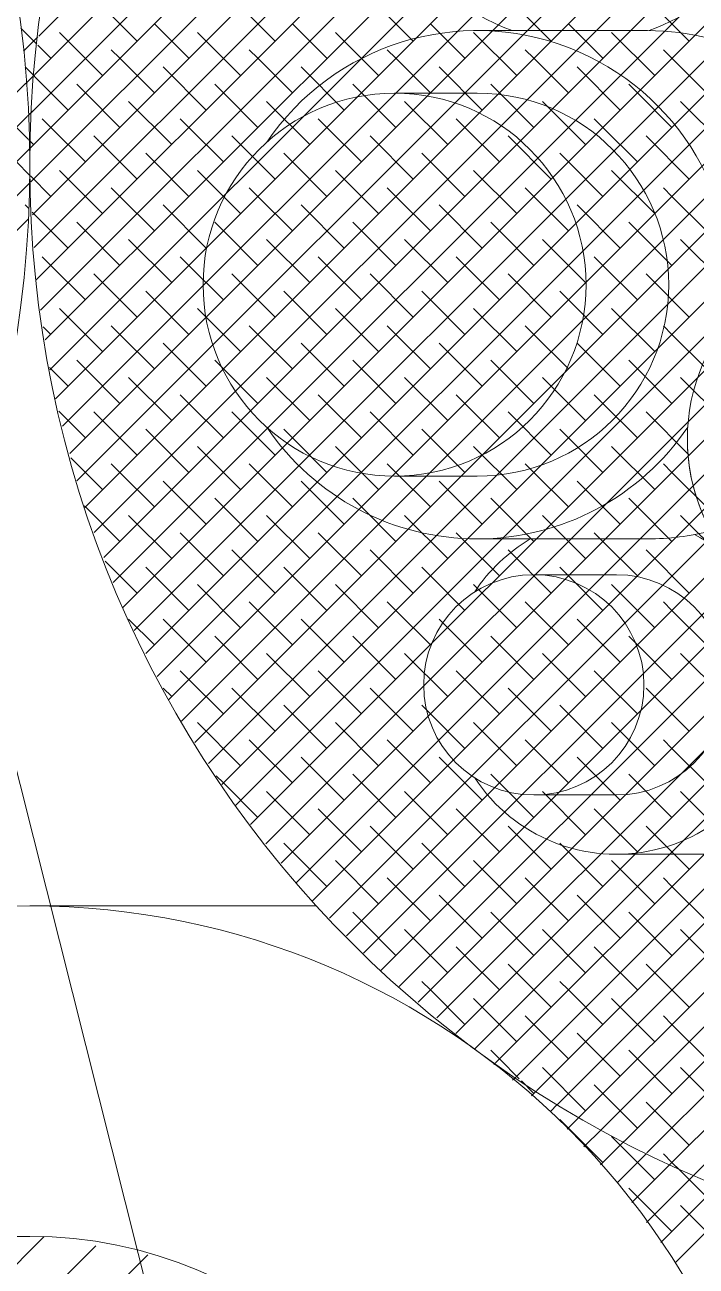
# Model space of a CAD drawing. Header units: feet. Extents: x 353 to 697, y -24 to 522.
# Drawn here: x 456.76 to 464.69, y 24.26 to 38.91 of the extents above; entities that cross this region are included whole.
import ezdxf

# ---------------------------------------------------------------- set-up
doc = ezdxf.new("R2010")
doc.units = ezdxf.units.FT
doc.header["$LTSCALE"] = 1.7
doc.layers.add('63', color=7, linetype='Continuous', lineweight=13)

msp = doc.modelspace()

# ---------------------------------------------------------------- linework, layer by layer
at = {"layer": '63'}
for p, q in [((456.825, 37.457), (469.608, 50.24)), ((456.831, 37.056), (470.023, 50.248)), ((456.835, 37.874), (469.189, 50.229)), ((456.851, 36.668), (470.411, 50.228)), ((456.871, 36.281), (470.794, 50.204)), ((456.88, 38.326), (468.768, 50.215)), ((456.893, 35.896), (471.173, 50.176)), ((456.925, 38.779), (468.299, 50.153)), ((456.948, 35.544), (471.535, 50.131)), ((457.003, 35.191), (471.887, 50.076)), ((457.058, 34.839), (472.234, 50.015)), ((457.122, 34.496), (472.579, 49.953)), ((457.207, 34.174), (472.905, 49.871)), ((457.292, 33.851), (473.227, 49.786)), ((457.377, 33.529), (473.544, 49.696)), ((457.47, 33.214), (473.86, 49.605)), ((457.582, 32.919), (474.16, 49.497)), ((457.693, 32.623), (474.456, 49.386)), ((457.805, 32.327), (474.747, 49.27)), ((457.918, 32.033), (475.037, 49.153)), ((458.054, 31.762), (475.317, 49.025)), ((458.189, 31.49), (475.589, 48.889)), ((458.325, 31.219), (475.858, 48.752)), ((458.461, 30.947), (476.124, 48.61)), ((458.611, 30.69), (476.389, 48.467)), ((458.77, 30.441), (476.637, 48.309)), ((458.928, 30.193), (476.886, 48.15)), ((463.049, 26.167), (480.904, 44.023)), ((463.307, 26.018), (481.061, 43.772)), ((459.087, 29.944), (472.61, 43.467)), ((459.247, 29.697), (472.957, 43.406)), ((463.573, 25.876), (481.202, 43.506)), ((463.839, 25.735), (481.344, 43.24)), ((464.105, 25.594), (481.48, 42.969)), ((459.968, 28.788), (473.986, 42.807)), ((464.375, 25.457), (481.616, 42.698)), ((460.158, 28.571), (474.179, 42.592)), ((460.359, 28.365), (474.347, 42.353)), ((464.665, 25.339), (481.739, 42.414)), ((460.56, 28.159), (474.489, 42.087)), ((460.761, 27.953), (474.597, 41.789)), ((460.963, 27.747), (474.68, 41.464)), ((461.181, 27.558), (474.697, 41.073)), ((461.403, 27.373), (474.647, 40.616)), ((458.087, 38.719), (457.578, 39.228)), ((459.716, 38.719), (459.207, 39.228)), ((461.346, 38.719), (460.837, 39.228)), ((462.975, 38.719), (462.466, 39.228)), ((464.604, 38.719), (464.095, 39.228)), ((462.805, 26.331), (475.503, 39.028)), ((456.903, 38.682), (456.713, 38.872)), ((458.698, 38.516), (458.291, 38.923)), ((460.327, 38.516), (459.92, 38.923)), ((461.957, 38.516), (461.549, 38.923)), ((461.626, 27.188), (473.281, 38.843)), ((461.848, 27.003), (473.688, 38.843)), ((462.074, 26.822), (474.096, 38.843)), ((464.112, 38.843), (462.102, 38.843)), ((462.318, 26.658), (474.503, 38.843)), ((462.562, 26.494), (474.91, 38.843)), ((463.586, 38.516), (463.178, 38.923)), ((456.745, 38.599), (456.917, 38.77)), ((457.68, 38.312), (457.171, 38.821)), ((459.309, 38.312), (458.8, 38.821)), ((460.938, 38.312), (460.429, 38.821)), ((462.568, 38.312), (462.058, 38.821)), ((464.197, 38.312), (463.688, 38.821)), ((457.069, 38.516), (456.914, 38.671)), ((457.884, 38.516), (457.782, 38.617)), ((459.513, 38.516), (459.411, 38.617)), ((461.142, 38.516), (461.04, 38.617)), ((462.771, 38.516), (462.669, 38.617)), ((464.4, 38.516), (464.299, 38.617)), ((456.874, 38.304), (456.764, 38.414)), ((458.291, 38.108), (457.884, 38.516)), ((458.902, 37.905), (458.393, 38.414)), ((459.92, 38.108), (459.513, 38.516)), ((460.531, 37.905), (460.022, 38.414)), ((461.549, 38.108), (461.142, 38.516)), ((462.16, 37.905), (461.651, 38.414)), ((463.178, 38.108), (462.771, 38.516)), ((463.789, 37.905), (463.28, 38.414)), ((464.808, 38.108), (464.4, 38.516)), ((456.769, 38.215), (456.875, 38.322)), ((457.273, 37.905), (456.877, 38.301)), ((449.853, 31.299), (456.771, 38.217)), ((457.476, 38.108), (457.375, 38.21)), ((457.884, 37.701), (457.476, 38.108)), ((459.106, 38.108), (459.004, 38.21)), ((459.513, 37.701), (459.106, 38.108)), ((460.735, 38.108), (460.633, 38.21)), ((461.142, 37.701), (460.735, 38.108)), ((461.126, 38.103), (462.102, 38.103)), ((462.102, 38.103), (461.126, 38.103)), ((462.364, 38.108), (462.262, 38.21)), ((462.771, 37.701), (462.364, 38.108)), ((463.993, 38.108), (463.891, 38.21)), ((464.4, 37.701), (463.993, 38.108)), ((456.805, 37.557), (456.356, 38.006)), ((458.495, 37.497), (457.985, 38.006)), ((460.124, 37.497), (459.615, 38.006)), ((461.753, 37.497), (461.244, 38.006)), ((463.382, 37.497), (462.873, 38.006)), ((465.011, 37.497), (464.502, 38.006)), ((449.687, 30.727), (456.791, 37.83)), ((456.793, 37.832), (456.853, 37.892)), ((457.069, 37.701), (456.967, 37.803)), ((457.476, 37.294), (457.069, 37.701)), ((458.698, 37.701), (458.596, 37.803)), ((459.106, 37.294), (458.698, 37.701)), ((460.327, 37.701), (460.226, 37.803)), ((460.735, 37.294), (460.327, 37.701)), ((461.957, 37.701), (461.855, 37.803)), ((462.364, 37.294), (461.957, 37.701)), ((463.586, 37.701), (463.484, 37.803)), ((463.993, 37.294), (463.586, 37.701)), ((456.834, 37.528), (456.81, 37.552)), ((456.865, 37.497), (456.827, 37.535)), ((458.087, 37.09), (457.578, 37.599)), ((459.716, 37.09), (459.207, 37.599)), ((461.346, 37.09), (460.837, 37.599)), ((462.975, 37.09), (462.466, 37.599)), ((464.604, 37.09), (464.095, 37.599)), ((443.634, 24.265), (456.811, 37.443)), ((456.816, 37.448), (456.831, 37.463)), ((458.291, 37.294), (458.189, 37.396)), ((459.92, 37.294), (459.818, 37.396)), ((461.549, 37.294), (461.447, 37.396)), ((463.178, 37.294), (463.077, 37.396)), ((456.818, 37.138), (456.662, 37.294)), ((458.698, 36.886), (458.291, 37.294)), ((460.327, 36.886), (459.92, 37.294)), ((461.957, 36.886), (461.549, 37.294)), ((463.586, 36.886), (463.178, 37.294)), ((457.069, 36.886), (456.827, 37.128)), ((457.68, 36.683), (457.171, 37.192)), ((459.309, 36.683), (458.8, 37.192)), ((460.938, 36.683), (460.429, 37.192)), ((462.568, 36.683), (462.058, 37.192)), ((464.197, 36.683), (463.688, 37.192)), ((444.052, 24.277), (456.815, 37.04)), ((457.884, 36.886), (457.782, 36.988)), ((459.513, 36.886), (459.411, 36.988)), ((461.142, 36.886), (461.04, 36.988)), ((462.771, 36.886), (462.669, 36.988)), ((464.4, 36.886), (464.299, 36.988)), ((456.808, 36.741), (456.764, 36.785)), ((458.291, 36.479), (457.884, 36.886)), ((458.902, 36.275), (458.393, 36.785)), ((459.92, 36.479), (459.513, 36.886)), ((460.531, 36.275), (460.022, 36.785)), ((461.549, 36.479), (461.142, 36.886)), ((462.16, 36.275), (461.651, 36.785)), ((463.178, 36.479), (462.771, 36.886)), ((463.789, 36.275), (463.28, 36.785)), ((464.808, 36.479), (464.4, 36.886)), ((457.273, 36.275), (456.849, 36.7)), ((444.471, 24.289), (456.804, 36.621)), ((457.476, 36.479), (457.375, 36.581)), ((459.106, 36.479), (459.004, 36.581)), ((460.735, 36.479), (460.633, 36.581)), ((462.364, 36.479), (462.262, 36.581)), ((463.993, 36.479), (463.891, 36.581)), ((457.884, 36.072), (457.476, 36.479)), ((458.495, 35.868), (457.985, 36.377)), ((459.513, 36.072), (459.106, 36.479)), ((460.124, 35.868), (459.615, 36.377)), ((461.142, 36.072), (460.735, 36.479)), ((461.753, 35.868), (461.244, 36.377)), ((462.771, 36.072), (462.364, 36.479)), ((463.382, 35.868), (462.873, 36.377)), ((464.4, 36.072), (463.993, 36.479)), ((465.011, 35.868), (464.502, 36.377)), ((459.608, 29.243), (466.618, 36.253)), ((459.788, 29.015), (467.052, 36.28)), ((457.069, 36.072), (456.967, 36.174)), ((457.476, 35.665), (457.069, 36.072)), ((458.698, 36.072), (458.596, 36.174)), ((459.106, 35.665), (458.698, 36.072)), ((459.427, 29.47), (466.091, 36.133)), ((460.327, 36.072), (460.226, 36.174)), ((460.735, 35.665), (460.327, 36.072)), ((461.957, 36.072), (461.855, 36.174)), ((462.364, 35.665), (461.957, 36.072)), ((463.586, 36.072), (463.484, 36.174)), ((463.993, 35.665), (463.586, 36.072)), ((458.087, 35.461), (457.578, 35.97)), ((459.716, 35.461), (459.207, 35.97)), ((461.346, 35.461), (460.837, 35.97)), ((462.975, 35.461), (462.466, 35.97)), ((464.604, 35.461), (464.095, 35.97)), ((458.291, 35.665), (458.189, 35.766)), ((459.92, 35.665), (459.818, 35.766)), ((461.549, 35.665), (461.447, 35.766)), ((463.178, 35.665), (463.077, 35.766)), ((458.698, 35.257), (458.291, 35.665)), ((460.327, 35.257), (459.92, 35.665)), ((461.957, 35.257), (461.549, 35.665)), ((463.586, 35.257), (463.178, 35.665)), ((457.68, 35.054), (457.171, 35.563)), ((459.309, 35.054), (458.8, 35.563)), ((460.938, 35.054), (460.429, 35.563)), ((462.568, 35.054), (462.058, 35.563)), ((464.197, 35.054), (463.688, 35.563)), ((457.069, 35.257), (456.979, 35.347)), ((457.884, 35.257), (457.782, 35.359)), ((459.513, 35.257), (459.411, 35.359)), ((461.142, 35.257), (461.04, 35.359)), ((462.771, 35.257), (462.669, 35.359)), ((464.4, 35.257), (464.299, 35.359)), ((458.291, 34.85), (457.884, 35.257)), ((459.92, 34.85), (459.513, 35.257)), ((461.549, 34.85), (461.142, 35.257)), ((463.178, 34.85), (462.771, 35.257)), ((464.808, 34.85), (464.4, 35.257)), ((458.902, 34.646), (458.393, 35.155)), ((460.531, 34.646), (460.022, 35.155)), ((462.16, 34.646), (461.651, 35.155)), ((463.789, 34.646), (463.28, 35.155)), ((457.476, 34.85), (457.375, 34.952)), ((459.106, 34.85), (459.004, 34.952)), ((460.735, 34.85), (460.633, 34.952)), ((462.364, 34.85), (462.262, 34.952)), ((463.993, 34.85), (463.891, 34.952)), ((457.273, 34.646), (457.054, 34.865)), ((457.884, 34.443), (457.476, 34.85)), ((458.495, 34.239), (457.985, 34.748)), ((459.513, 34.443), (459.106, 34.85)), ((460.124, 34.239), (459.615, 34.748)), ((461.142, 34.443), (460.735, 34.85)), ((461.753, 34.239), (461.244, 34.748)), ((462.771, 34.443), (462.364, 34.85)), ((463.382, 34.239), (462.873, 34.748)), ((464.4, 34.443), (463.993, 34.85)), ((465.011, 34.239), (464.502, 34.748)), ((458.698, 34.443), (458.596, 34.544)), ((459.106, 34.035), (458.698, 34.443)), ((460.327, 34.443), (460.226, 34.544)), ((460.735, 34.035), (460.327, 34.443)), ((461.957, 34.443), (461.855, 34.544)), ((462.364, 34.035), (461.957, 34.443)), ((463.586, 34.443), (463.484, 34.544)), ((463.993, 34.035), (463.586, 34.443)), ((457.476, 34.035), (457.161, 34.351)), ((458.087, 33.832), (457.578, 34.341)), ((459.716, 33.832), (459.207, 34.341)), ((461.346, 33.832), (460.837, 34.341)), ((462.975, 33.832), (462.466, 34.341)), ((464.604, 33.832), (464.095, 34.341)), ((458.291, 34.035), (458.189, 34.137)), ((458.698, 33.628), (458.291, 34.035)), ((459.92, 34.035), (459.818, 34.137)), ((460.327, 33.628), (459.92, 34.035)), ((461.549, 34.035), (461.447, 34.137)), ((461.957, 33.628), (461.549, 34.035)), ((463.178, 34.035), (463.077, 34.137)), ((463.586, 33.628), (463.178, 34.035)), ((459.309, 33.424), (458.8, 33.934)), ((460.938, 33.424), (460.429, 33.934)), ((462.568, 33.424), (462.058, 33.934)), ((464.197, 33.424), (463.688, 33.934)), ((457.68, 33.424), (457.306, 33.798)), ((457.884, 33.628), (457.782, 33.73)), ((459.513, 33.628), (459.411, 33.73)), ((461.142, 33.628), (461.04, 33.73)), ((462.771, 33.628), (462.669, 33.73)), ((464.4, 33.628), (464.299, 33.73)), ((458.291, 33.221), (457.884, 33.628)), ((459.92, 33.221), (459.513, 33.628)), ((461.126, 33.583), (462.102, 33.583)), ((461.126, 33.583), (462.102, 33.583)), ((461.549, 33.221), (461.142, 33.628)), ((463.178, 33.221), (462.771, 33.628)), ((464.808, 33.221), (464.4, 33.628)), ((458.902, 33.017), (458.393, 33.526)), ((460.531, 33.017), (460.022, 33.526)), ((462.16, 33.017), (461.651, 33.526)), ((463.789, 33.017), (463.28, 33.526)), ((459.106, 33.221), (459.004, 33.323)), ((460.735, 33.221), (460.633, 33.323)), ((462.364, 33.221), (462.262, 33.323)), ((463.993, 33.221), (463.891, 33.323)), ((457.476, 33.221), (457.462, 33.235)), ((457.884, 32.813), (457.476, 33.221)), ((458.495, 32.61), (457.985, 33.119)), ((459.513, 32.813), (459.106, 33.221)), ((460.124, 32.61), (459.615, 33.119)), ((461.142, 32.813), (460.735, 33.221)), ((461.753, 32.61), (461.244, 33.119)), ((462.771, 32.813), (462.364, 33.221)), ((463.382, 32.61), (462.873, 33.119)), ((464.4, 32.813), (463.993, 33.221)), ((465.011, 32.61), (464.502, 33.119)), ((458.698, 32.813), (458.596, 32.915)), ((460.327, 32.813), (460.226, 32.915)), ((461.957, 32.813), (461.855, 32.915)), ((464.112, 32.843), (462.102, 32.843)), ((463.586, 32.813), (463.484, 32.915)), ((459.106, 32.406), (458.698, 32.813)), ((459.716, 32.203), (459.207, 32.712)), ((460.735, 32.406), (460.327, 32.813)), ((461.346, 32.203), (460.837, 32.712)), ((462.364, 32.406), (461.957, 32.813)), ((462.975, 32.203), (462.466, 32.712)), ((463.993, 32.406), (463.586, 32.813)), ((464.604, 32.203), (464.095, 32.712)), ((458.087, 32.203), (457.709, 32.581)), ((458.291, 32.406), (458.189, 32.508)), ((458.698, 31.999), (458.291, 32.406)), ((459.92, 32.406), (459.818, 32.508)), ((460.327, 31.999), (459.92, 32.406)), ((461.549, 32.406), (461.447, 32.508)), ((461.957, 31.999), (461.549, 32.406)), ((462.77, 32.42), (463.745, 32.42)), ((463.745, 32.42), (462.77, 32.42)), ((463.178, 32.406), (463.077, 32.508)), ((463.586, 31.999), (463.178, 32.406)), ((459.309, 31.795), (458.8, 32.304)), ((460.938, 31.795), (460.429, 32.304)), ((462.568, 31.795), (462.058, 32.304)), ((464.197, 31.795), (463.688, 32.304)), ((459.513, 31.999), (459.411, 32.101)), ((461.142, 31.999), (461.04, 32.101)), ((462.771, 31.999), (462.669, 32.101)), ((464.4, 31.999), (464.299, 32.101)), ((459.92, 31.592), (459.513, 31.999)), ((461.549, 31.592), (461.142, 31.999)), ((463.178, 31.592), (462.771, 31.999)), ((464.808, 31.592), (464.4, 31.999)), ((458.291, 31.592), (457.986, 31.897)), ((458.902, 31.388), (458.393, 31.897)), ((460.531, 31.388), (460.022, 31.897)), ((462.16, 31.388), (461.651, 31.897)), ((463.789, 31.388), (463.28, 31.897)), ((459.106, 31.592), (459.004, 31.693)), ((460.735, 31.592), (460.633, 31.693)), ((462.364, 31.592), (462.262, 31.693)), ((463.993, 31.592), (463.891, 31.693)), ((459.513, 31.184), (459.106, 31.592)), ((461.142, 31.184), (460.735, 31.592)), ((462.771, 31.184), (462.364, 31.592)), ((464.4, 31.184), (463.993, 31.592)), ((460.124, 30.981), (459.615, 31.49)), ((461.753, 30.981), (461.244, 31.49)), ((463.382, 30.981), (462.873, 31.49)), ((465.011, 30.981), (464.502, 31.49)), ((458.698, 31.184), (458.596, 31.286)), ((460.327, 31.184), (460.226, 31.286)), ((461.957, 31.184), (461.855, 31.286)), ((463.586, 31.184), (463.484, 31.286)), ((458.495, 30.981), (458.394, 31.082)), ((459.106, 30.777), (458.698, 31.184)), ((459.716, 30.573), (459.207, 31.082)), ((460.735, 30.777), (460.327, 31.184)), ((461.346, 30.573), (460.837, 31.082)), ((462.364, 30.777), (461.957, 31.184)), ((462.975, 30.573), (462.466, 31.082)), ((463.993, 30.777), (463.586, 31.184)), ((464.604, 30.573), (464.095, 31.082)), ((459.92, 30.777), (459.818, 30.879)), ((460.327, 30.37), (459.92, 30.777)), ((461.549, 30.777), (461.447, 30.879)), ((461.957, 30.37), (461.549, 30.777)), ((463.178, 30.777), (463.077, 30.879)), ((463.586, 30.37), (463.178, 30.777)), ((459.309, 30.166), (458.8, 30.675)), ((460.938, 30.166), (460.429, 30.675)), ((462.568, 30.166), (462.058, 30.675)), ((464.197, 30.166), (463.688, 30.675)), ((459.513, 30.37), (459.411, 30.472)), ((459.92, 29.962), (459.513, 30.37)), ((461.142, 30.37), (461.04, 30.472)), ((461.549, 29.962), (461.142, 30.37)), ((462.771, 30.37), (462.669, 30.472)), ((463.178, 29.962), (462.771, 30.37)), ((464.4, 30.37), (464.299, 30.472)), ((464.808, 29.962), (464.4, 30.37)), ((460.531, 29.759), (460.022, 30.268)), ((462.16, 29.759), (461.651, 30.268)), ((463.789, 29.759), (463.28, 30.268)), ((459.106, 29.962), (459.021, 30.047)), ((460.735, 29.962), (460.633, 30.064)), ((462.364, 29.962), (462.262, 30.064)), ((463.993, 29.962), (463.891, 30.064)), ((459.513, 29.555), (459.106, 29.962)), ((461.142, 29.555), (460.735, 29.962)), ((462.771, 29.555), (462.364, 29.962)), ((464.4, 29.555), (463.993, 29.962)), ((460.124, 29.351), (459.615, 29.861)), ((461.753, 29.351), (461.244, 29.861)), ((463.745, 29.82), (462.77, 29.82)), ((462.77, 29.82), (463.745, 29.82)), ((463.382, 29.351), (462.873, 29.861)), ((465.011, 29.351), (464.502, 29.861)), ((460.327, 29.555), (460.226, 29.657)), ((461.957, 29.555), (461.855, 29.657)), ((463.586, 29.555), (463.484, 29.657)), ((460.735, 29.148), (460.327, 29.555)), ((461.346, 28.944), (460.837, 29.453)), ((462.364, 29.148), (461.957, 29.555)), ((462.975, 28.944), (462.466, 29.453)), ((463.993, 29.148), (463.586, 29.555)), ((464.604, 28.944), (464.095, 29.453)), ((459.92, 29.148), (459.818, 29.25)), ((461.549, 29.148), (461.447, 29.25)), ((463.178, 29.148), (463.077, 29.25)), ((460.327, 28.741), (459.92, 29.148)), ((460.938, 28.537), (460.429, 29.046)), ((461.957, 28.741), (461.549, 29.148)), ((462.568, 28.537), (462.058, 29.046)), ((463.586, 28.741), (463.178, 29.148)), ((464.197, 28.537), (463.688, 29.046)), ((465.755, 29.12), (463.745, 29.12)), ((461.142, 28.741), (461.04, 28.842)), ((461.549, 28.333), (461.142, 28.741)), ((462.771, 28.741), (462.669, 28.842)), ((463.178, 28.333), (462.771, 28.741)), ((464.4, 28.741), (464.299, 28.842)), ((464.808, 28.333), (464.4, 28.741)), ((462.16, 28.13), (461.651, 28.639)), ((463.789, 28.13), (463.28, 28.639)), ((460.204, 28.51), (456.82, 28.51)), ((460.735, 28.333), (460.633, 28.435)), ((462.364, 28.333), (462.262, 28.435)), ((463.993, 28.333), (463.891, 28.435)), ((461.142, 27.926), (460.735, 28.333)), ((462.771, 27.926), (462.364, 28.333)), ((464.4, 27.926), (463.993, 28.333)), ((461.753, 27.722), (461.244, 28.231)), ((463.382, 27.722), (462.873, 28.231)), ((465.011, 27.722), (464.502, 28.231)), ((461.957, 27.926), (461.855, 28.028)), ((463.586, 27.926), (463.484, 28.028)), ((462.364, 27.519), (461.957, 27.926)), ((463.993, 27.519), (463.586, 27.926)), ((462.975, 27.315), (462.466, 27.824)), ((464.604, 27.315), (464.095, 27.824)), ((461.549, 27.519), (461.447, 27.62)), ((463.178, 27.519), (463.077, 27.62)), ((461.957, 27.111), (461.549, 27.519)), ((462.568, 26.908), (462.058, 27.417)), ((463.586, 27.111), (463.178, 27.519)), ((464.197, 26.908), (463.688, 27.417)), ((462.771, 27.111), (462.669, 27.213)), ((463.178, 26.704), (462.771, 27.111)), ((464.4, 27.111), (464.299, 27.213)), ((464.808, 26.704), (464.4, 27.111)), ((463.789, 26.5), (463.28, 27.01)), ((462.364, 26.704), (462.262, 26.806)), ((462.598, 26.47), (462.364, 26.704)), ((463.993, 26.704), (463.891, 26.806)), ((464.4, 26.297), (463.993, 26.704)), ((462.298, 26.638), (462.313, 26.653)), ((463.382, 26.093), (462.873, 26.602)), ((465.011, 26.093), (464.502, 26.602)), ((462.52, 26.453), (462.557, 26.49)), ((462.771, 26.297), (462.623, 26.445)), ((463.586, 26.297), (463.484, 26.399)), ((462.743, 26.268), (462.8, 26.326)), ((463.993, 25.889), (463.586, 26.297)), ((462.965, 26.083), (463.047, 26.165)), ((464.604, 25.686), (464.095, 26.195)), ((463.178, 25.889), (463.077, 25.991)), ((463.165, 25.876), (463.31, 26.021)), ((463.586, 25.482), (463.178, 25.889)), ((463.362, 25.666), (463.574, 25.877)), ((463.559, 25.456), (463.837, 25.733)), ((464.197, 25.279), (463.688, 25.788)), ((463.756, 25.245), (464.1, 25.589)), ((464.4, 25.482), (464.299, 25.584)), ((463.928, 25.01), (464.38, 25.462)), ((464.46, 25.422), (464.4, 25.482)), ((464.808, 25.075), (464.449, 25.433)), ((464.099, 24.774), (464.667, 25.341)), ((464.271, 24.538), (464.954, 25.221)), ((463.993, 25.075), (463.891, 25.177)), ((464.4, 24.668), (463.993, 25.075)), ((464.438, 24.298), (465.241, 25.101)), ((465.011, 24.464), (464.502, 24.973)), ((456.82, 24.61), (453.259, 24.61)), ((456.104, 23.721), (456.99, 24.607)), ((456.491, 23.39), (457.601, 24.5)), ((456.879, 23.059), (458.212, 24.392))]:
    msp.add_line(p, q, dxfattribs=at)
msp.add_lwpolyline([(454.537, 38.544), (467.842, -14.313), (476.122, -14.313)], dxfattribs=at)
for centre, radius in [((443.82, 37.258), 13), ((469.82, 37.258), 13), ((461.126, 35.843), 2.26), ((461.126, 35.843), 2.26), ((466.843, 34.02), 2.26), ((466.843, 34.02), 2.26), ((462.77, 31.12), 1.3), ((462.77, 31.12), 1.3), ((456.82, 19.51), 9), ((453.259, 19.51), 5.1)]:
    msp.add_circle(centre, radius, dxfattribs=at)
for centre, radius, start, end in [((464.488, 37.258), 27.548, 256.1585, 103.8415), ((464.488, 37.258), 27.548, 270, 90), ((464.488, 37.258), 26.748, 270, 90), ((463.323, 41.103), 2.4, 207.526, 250.3421), ((463.323, 41.103), 2.4, 289.654, 324.0983), ((462.102, 35.843), 3, 351.9871, 145.8713), ((464.112, 35.843), 3, 61.3056, 90), ((461.126, 35.843), 2.26, 0, 180), ((461.126, 35.843), 2.26, 0, 90), ((462.102, 35.843), 2.26, 270, 90), ((462.102, 35.843), 2.26, 270, 90), ((466.843, 34.02), 2.26, 0, 180), ((461.126, 35.843), 2.26, 180, 0), ((461.126, 35.843), 2.26, 270, 0), ((462.102, 35.843), 3, 214.1287, 325.9555), ((466.843, 34.02), 2.26, 180, 218.3452), ((463.745, 31.12), 2, 213.2803, 62.5152), ((463.745, 31.12), 2, 120.5528, 146.7197), ((464.112, 35.843), 3, 270, 284.4234), ((462.77, 31.12), 1.3, 0, 180), ((462.77, 31.12), 1.3, 0, 90), ((463.745, 31.12), 1.3, 270, 90), ((463.745, 31.12), 1.3, 270, 90), ((462.77, 31.12), 1.3, 180, 0), ((462.77, 31.12), 1.3, 270, 0), ((456.82, 19.51), 5.1, 270, 90), ((464.488, 19.51), 9, 270, 31.8422)]:
    msp.add_arc(centre, radius, start, end, dxfattribs=at)

doc.saveas('drawing.dxf')
